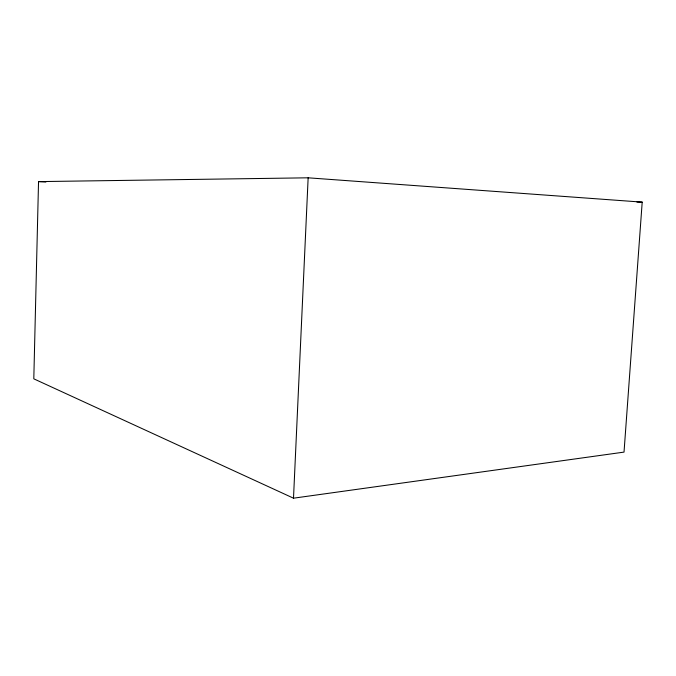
<?xml version="1.0" encoding="UTF-8"?>
<svg xmlns="http://www.w3.org/2000/svg" width="676" height="676" viewBox="0 0 676 676"><rect width="100%" height="100%" fill="white"/><g stroke="black" fill="none" stroke-linecap="round" stroke-linejoin="round"><path stroke-width="1.01" d="M38.54 181.607L33.8 378.83L293.502 498.187L624.024 452.109L642.2 202.132L308.146 177.813L38.54 181.607L45.909 182.047M293.502 498.187L308.146 177.813M636.927 202.056L642.2 202.132"/></g></svg>
